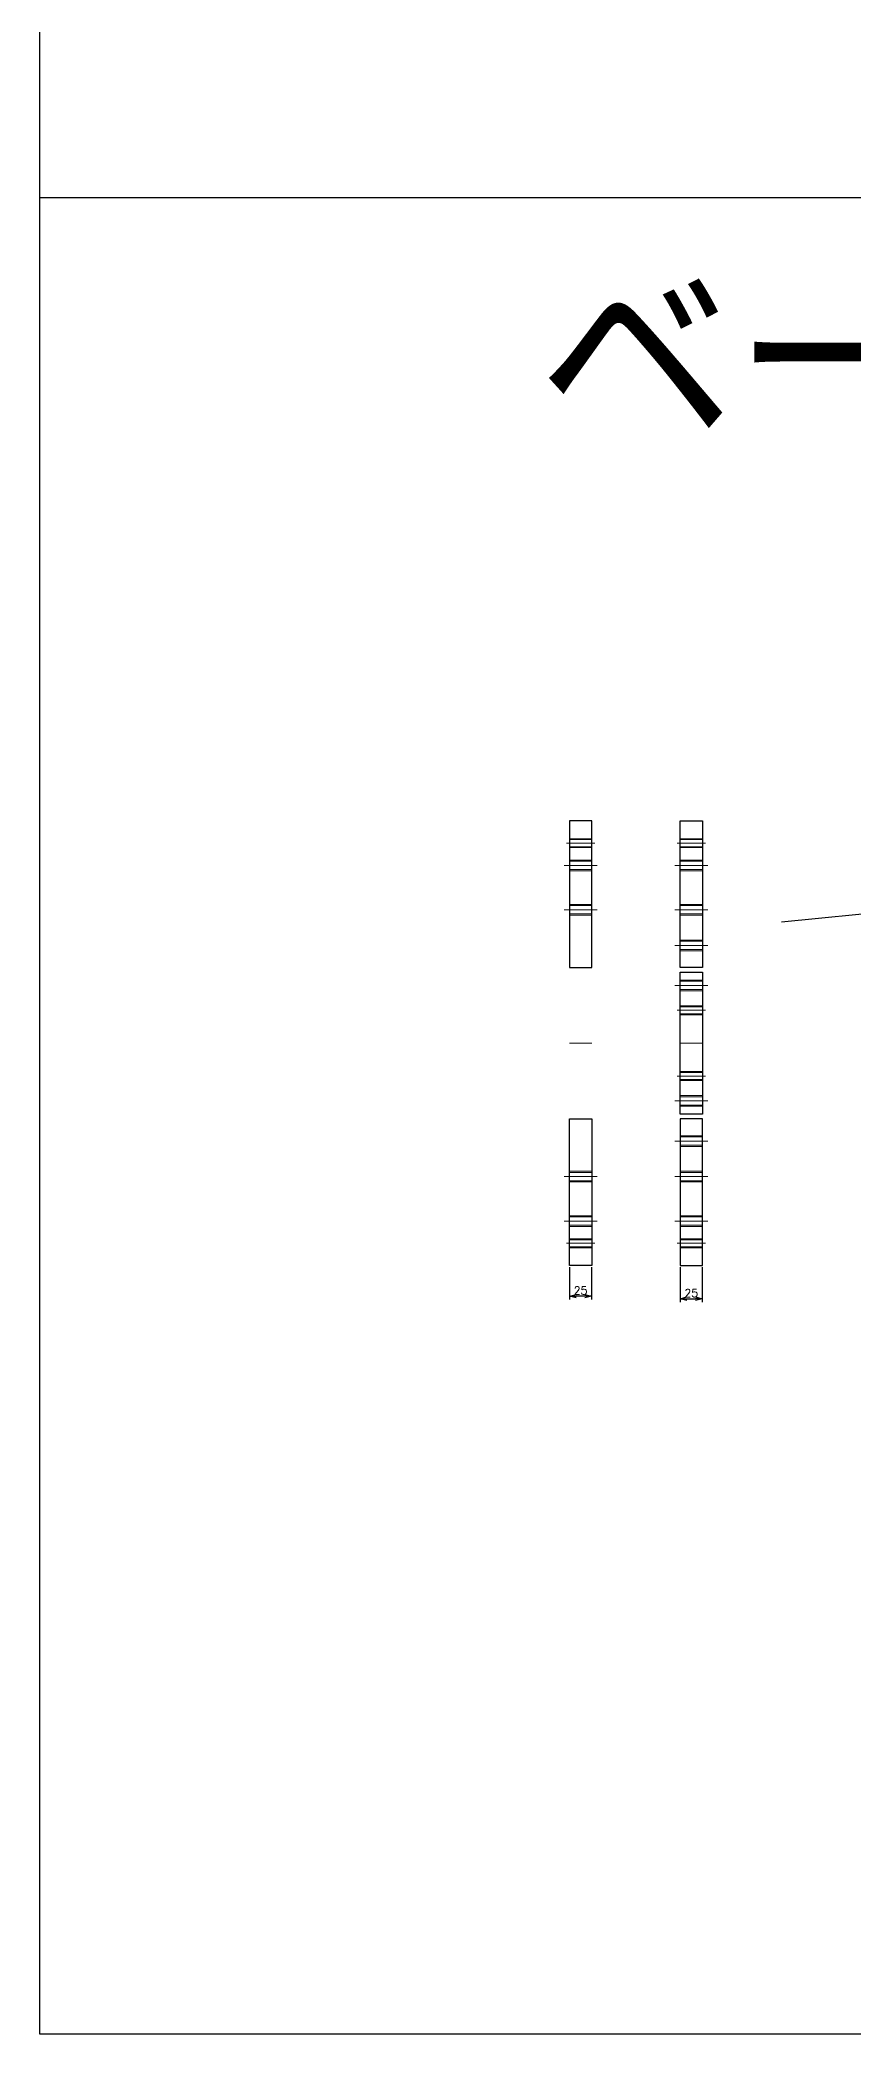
# Model space of a CAD drawing. Header units: millimetres. Extents: x -16130 to 36813, y -8099 to 27484.
# Drawn here: x 31882 to 32796, y 16789 to 19032 of the extents above; entities that cross this region are included whole.
import ezdxf

# ---------------------------------------------------------------- set-up
doc = ezdxf.new("R2010")
doc.units = ezdxf.units.MM
doc.header["$LTSCALE"] = 6
doc.header["$PDMODE"] = 99
doc.header["$PDSIZE"] = 1
doc.linetypes.add('CENTER2', pattern=[28.575, 19.05, -3.175, 3.175, -3.175])
doc.linetypes.add('HIDDEN', pattern=[9.525, 6.35, -3.175])
for name, color, linetype, lineweight in [('04_HIDDEN', 2, 'HIDDEN', 13), ('05_CENTER', 4, 'CENTER2', 13), ('08_DIM', 3, 'Continuous', 13)]:
    doc.layers.add(name, color=color, linetype=linetype, lineweight=lineweight)
doc.layers.add('10_DRAFT', color=8, linetype='Continuous', lineweight=0, plot=False)
doc.styles.add('KSS_TXT', font='txt.shx', dxfattribs={"bigfont": 'extfont2.shx'})
doc.dimstyles.new('KSS_DIM', dxfattribs={"dimtxt": 3, "dimasz": 2.5, "dimexe": 1.25, "dimexo": 0.625, "dimtad": 1, "dimdsep": 46, "dimtxsty": 'KSS_TXT', "dimblk": 'OPEN30', "dimcen": 0, "dimazin": 2, "dimtfac": 0.75, "dimtmove": 0, "dimatfit": 3, "dimldrblk": 'OPEN30', "dimfxl": 1, "dimtolj": 1, "dimarcsym": 0})

# ---------------------------------------------------------------- blocks, each defined once
blk = doc.blocks.new('A$C476E780C_1_1_1')
at = {"color": 0}
blk.add_lwpolyline([(-25, -85), (-25, -250), (0, -250), (0, -85)], close=True, dxfattribs=at)
at = {"layer": '04_HIDDEN'}
for p, q in [((0, -144), (-25, -144)), ((0, -145.3), (-25, -145.3)), ((0, -154.8), (-25, -154.8)), ((0, -156), (-25, -156)), ((-25, -220), (0, -220)), ((-25, -221), (0, -221)), ((-25, -229), (0, -229)), ((-25, -230), (0, -230))]:
    blk.add_line(p, q, dxfattribs=at)
at = {"layer": '04_HIDDEN', "color": 8}
for p, q in [((0, -194), (-25, -194)), ((0, -195.2), (-25, -195.2)), ((0, -204.7), (-25, -204.7)), ((0, -206), (-25, -206))]:
    blk.add_line(p, q, dxfattribs=at)
at = {"layer": '05_CENTER'}
for p, q in [((6.1, -150), (-31.1, -150)), ((-28.4, -225), (3.4, -225))]:
    blk.add_line(p, q, dxfattribs=at)
at = {"layer": '05_CENTER', "color": 8}
blk.add_line((6.1, -200), (-31.1, -200), dxfattribs=at)
blk = doc.blocks.new('A$C5B310179_1_1_1')
at = {"color": 0}
blk.add_lwpolyline([(85, 0), (250, 0), (250, -25), (85, -25)], close=True, dxfattribs=at)
at = {"layer": '04_HIDDEN'}
for p, q in [((104, 0), (104, -25)), ((105.2, 0), (105.2, -25)), ((114.7, 0), (114.7, -25)), ((116, 0), (116, -25)), ((194, 0), (194, -25)), ((195.2, 0), (195.2, -25)), ((204.7, 0), (204.7, -25)), ((206, 0), (206, -25))]:
    blk.add_line(p, q, dxfattribs=at)
at = {"layer": '04_HIDDEN', "color": 253}
for p, q in [((144, 0), (144, -25)), ((145.3, 0), (145.3, -25)), ((154.8, 0), (154.8, -25)), ((156, 0), (156, -25))]:
    blk.add_line(p, q, dxfattribs=at)
at = {"layer": '04_HIDDEN', "color": 9}
for p, q in [((220, 0), (220, -25)), ((221, 0), (221, -25)), ((229, 0), (229, -25)), ((230, 0), (230, -25))]:
    blk.add_line(p, q, dxfattribs=at)
at = {"layer": '05_CENTER'}
for p, q in [((110, 6.1), (110, -31.1)), ((200, 6.1), (200, -31.1))]:
    blk.add_line(p, q, dxfattribs=at)
at = {"layer": '05_CENTER', "color": 253}
blk.add_line((150, 6.1), (150, -31.1), dxfattribs=at)
at = {"layer": '05_CENTER', "color": 9}
blk.add_line((225, 3.4), (225, -28.4), dxfattribs=at)
blk = doc.blocks.new('_Open30')
at = {"color": 0, "linetype": 'ByBlock', "lineweight": -2}
for p, q in [((-1, 0.27), (0, 0)), ((0, 0), (-1, -0.27)), ((0, 0), (-1, 0))]:
    blk.add_line(p, q, dxfattribs=at)
blk = doc.blocks.new('*D2051')
at = {"layer": '08_DIM', "color": 0, "lineweight": -2, "transparency": 16777216}
for p, q in [((32601.9, 17651.7), (32601.9, 17612.5)), ((32626.9, 17651.7), (32626.9, 17612.5)), ((32609.4, 17616.2), (32619.4, 17616.2))]:
    blk.add_line(p, q, dxfattribs=at)
at = {"layer": 'Defpoints', "color": 0, "transparency": 16777216}
for p in [(32601.9, 17653.6), (32626.9, 17653.6), (32626.9, 17616.2)]:
    blk.add_point(p, dxfattribs=at)
at = {"layer": '08_DIM', "color": 0, "lineweight": -2, "transparency": 16777216, "xscale": 7.5, "yscale": 7.5, "zscale": 7.5, "rotation": 180}
blk.add_blockref('_Open30', (32601.9, 17616.2), dxfattribs=at)
at = {"layer": '08_DIM', "color": 0, "lineweight": -2, "transparency": 16777216, "xscale": 7.5, "yscale": 7.5, "zscale": 7.5}
blk.add_blockref('_Open30', (32626.9, 17616.2), dxfattribs=at)
at = {"layer": '08_DIM', "color": 0, "transparency": 16777216, "insert": (32614.4, 17622.6), "char_height": 9, "attachment_point": 5, "style": 'KSS_TXT'}
blk.add_mtext('\\A1;25', dxfattribs=at)
blk = doc.blocks.new('*D2052')
at = {"layer": '08_DIM', "color": 0, "lineweight": -2, "transparency": 16777216}
for p, q in [((32477.5, 17651.7), (32477.5, 17615.4)), ((32502.5, 17651.7), (32502.5, 17615.4)), ((32495, 17619.1), (32485, 17619.1))]:
    blk.add_line(p, q, dxfattribs=at)
at = {"layer": 'Defpoints', "color": 0, "transparency": 16777216}
for p in [(32477.5, 17653.6), (32502.5, 17653.6), (32477.5, 17619.1)]:
    blk.add_point(p, dxfattribs=at)
at = {"layer": '08_DIM', "color": 0, "lineweight": -2, "transparency": 16777216, "xscale": 7.5, "yscale": 7.5, "zscale": 7.5, "rotation": 180}
blk.add_blockref('_Open30', (32477.5, 17619.1), dxfattribs=at)
at = {"layer": '08_DIM', "color": 0, "lineweight": -2, "transparency": 16777216, "xscale": 7.5, "yscale": 7.5, "zscale": 7.5}
blk.add_blockref('_Open30', (32502.5, 17619.1), dxfattribs=at)
at = {"layer": '08_DIM', "color": 0, "transparency": 16777216, "insert": (32490, 17625.5), "char_height": 9, "attachment_point": 5, "style": 'KSS_TXT'}
blk.add_mtext('\\A1;25', dxfattribs=at)
blk = doc.blocks.new('A$C76541360_1_1')
at = {"color": 0}
blk.add_lwpolyline([(0, 80), (25, 80), (25, -80), (0, -80)], close=True, dxfattribs=at)
at = {"layer": '04_HIDDEN'}
for p, q in [((0, 71), (25, 71)), ((0, 69.8), (25, 69.8)), ((0, 60.3), (25, 60.3)), ((0, 59), (25, 59)), ((0, 42), (25, 42)), ((0, 41), (25, 41)), ((0, 33), (25, 33)), ((0, 32), (25, 32)), ((0, -32), (25, -32)), ((0, -33), (25, -33)), ((0, -41), (25, -41)), ((0, -42), (25, -42)), ((0, -59), (25, -59)), ((0, -60.2), (25, -60.2)), ((0, -69.7), (25, -69.7)), ((0, -71), (25, -71))]:
    blk.add_line(p, q, dxfattribs=at)
at = {"layer": '05_CENTER'}
for p, q in [((-6.1, 65), (31.1, 65)), ((-3.4, 37), (28.4, 37)), ((-3.4, -37), (28.4, -37)), ((-6.1, -65), (31.1, -65))]:
    blk.add_line(p, q, dxfattribs=at)
at = {"layer": '10_DRAFT'}
blk.add_line((25, 0), (0, 0), dxfattribs=at)

msp = doc.modelspace()

# ---------------------------------------------------------------- linework, layer by layer
at = {"color": 2}
msp.add_line((31882.22443, 18854.57901), (36548.3499, 18854.57901), dxfattribs=at)
at = {"color": 3}
msp.add_line((34557.99986, 18222.92129), (32715.9806, 18039.76873), dxfattribs=at)
at = {"color": 2}
msp.add_lwpolyline([(31882.22443, 20919.96385), (36548.3499, 20919.96385), (36548.3499, 16789.19417), (31882.22443, 16789.19417)], close=True, dxfattribs=at)
at = {"layer": '10_DRAFT'}
msp.add_line((32477.50407, 17903.57052), (32502.50407, 17903.57052), dxfattribs=at)

# ---------------------------------------------------------------- block references
for name, p, rotation in [('A$C476E780C_1_1_1', (32477.50407, 17903.57052), 180), ('A$C5B310179_1_1_1', (32601.93874, 17903.57052), 90)]:
    msp.add_blockref(name, p, dxfattribs=dict(rotation=rotation))
msp.add_blockref('A$C76541360_1_1', (32601.93874, 17903.57052))
at = {"xscale": -1}
msp.add_blockref('A$C476E780C_1_1_1', (32477.50407, 17903.57052), dxfattribs=at)
at = {"xscale": -1, "rotation": 89.9999999999999}
msp.add_blockref('A$C5B310179_1_1_1', (32601.93874, 17903.57052), dxfattribs=at)

# ---------------------------------------------------------------- texts
at = {"layer": '08_DIM', "style": 'KSS_TXT'}
msp.add_text('ベースプレート', height=200, dxfattribs=at).set_placement((32442.83627, 18569.39342))

# ---------------------------------------------------------------- dimensions: what is measured, and where the dimension line sits
at = {"layer": '08_DIM'}
for base, p1, p2, picture, middle in [((32477.50407, 17619.11141), (32502.50407, 17653.57052), (32477.50407, 17653.57052), '*D2052', (32490.00407, 17625.49266)), ((32626.93874, 17616.23641), (32601.93874, 17653.57052), (32626.93874, 17653.57052), '*D2051', (32614.43874, 17622.61766))]:
    dim = msp.add_linear_dim(base=base, p1=p1, p2=p2, dimstyle='KSS_DIM', override={"dimscale": 3}, dxfattribs=at)
    dim.commit()
    dim.dimension.update_dxf_attribs({"geometry": picture, "text_midpoint": middle})

doc.saveas('drawing.dxf')
